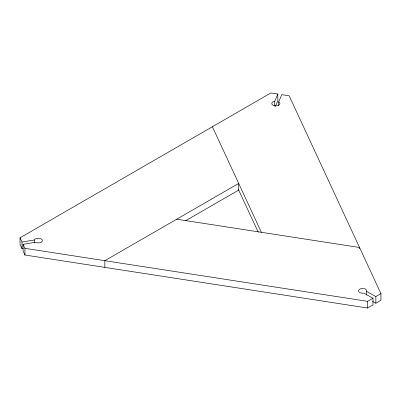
<?xml version="1.0" encoding="UTF-8"?>
<svg xmlns="http://www.w3.org/2000/svg" width="401" height="401" viewBox="0 0 401 401"><rect width="100%" height="100%" fill="white"/><g stroke="black" fill="none" stroke-linecap="round" stroke-linejoin="round"><path stroke-width="0.6" d="M372.589 301.422L375.862 303.241L380.95 300.304L380.95 293.622L289.141 95.799L281.783 94.661L278.69 101.834A4.085 2.356 0 0 1 278.269 105.438A4.085 2.356 0 0 1 272.194 104.571A4.085 2.356 0 0 1 274.725 101.268L277.828 94.05L270.875 92.977L20.05 237.788L20.05 244.475L22.02 248.72L23.253 248.52M275.442 106.29L277.828 100.736L277.828 94.05M185.583 220.766L238.69 190.104L238.69 183.417L104.841 260.695L104.841 267.377M23.083 244.319L24.942 248.334L367.582 301.341L372.965 298.229L372.965 304.915L367.582 308.023L24.942 255.021L23.083 251.006L23.083 244.319L35.458 242.264A4.085 2.356 0 0 0 41.679 241.878A4.085 2.356 0 0 0 39.94 238.41A4.085 2.356 0 0 0 34.326 239.999L22.02 242.039L20.05 237.788M372.965 298.229L363.757 293.101A4.085 2.356 0 0 1 358.559 291.086A4.085 2.356 0 0 1 362.895 288.479A4.085 2.356 0 0 1 366.584 291.397L375.862 296.56L380.95 293.622M176.701 219.207L359.542 247.492L359.542 248.705M212.39 126.746L261.377 232.304M238.465 189.613L258.219 232.179M375.862 296.56L375.862 303.241M367.582 301.341L367.582 308.023M366.584 291.397L366.584 295.046M278.69 101.834L278.69 105.478M274.725 101.268L274.725 106.13M34.326 239.999L34.326 243.036M24.942 248.334L24.942 255.021M22.02 242.039L22.02 248.72"/></g></svg>
